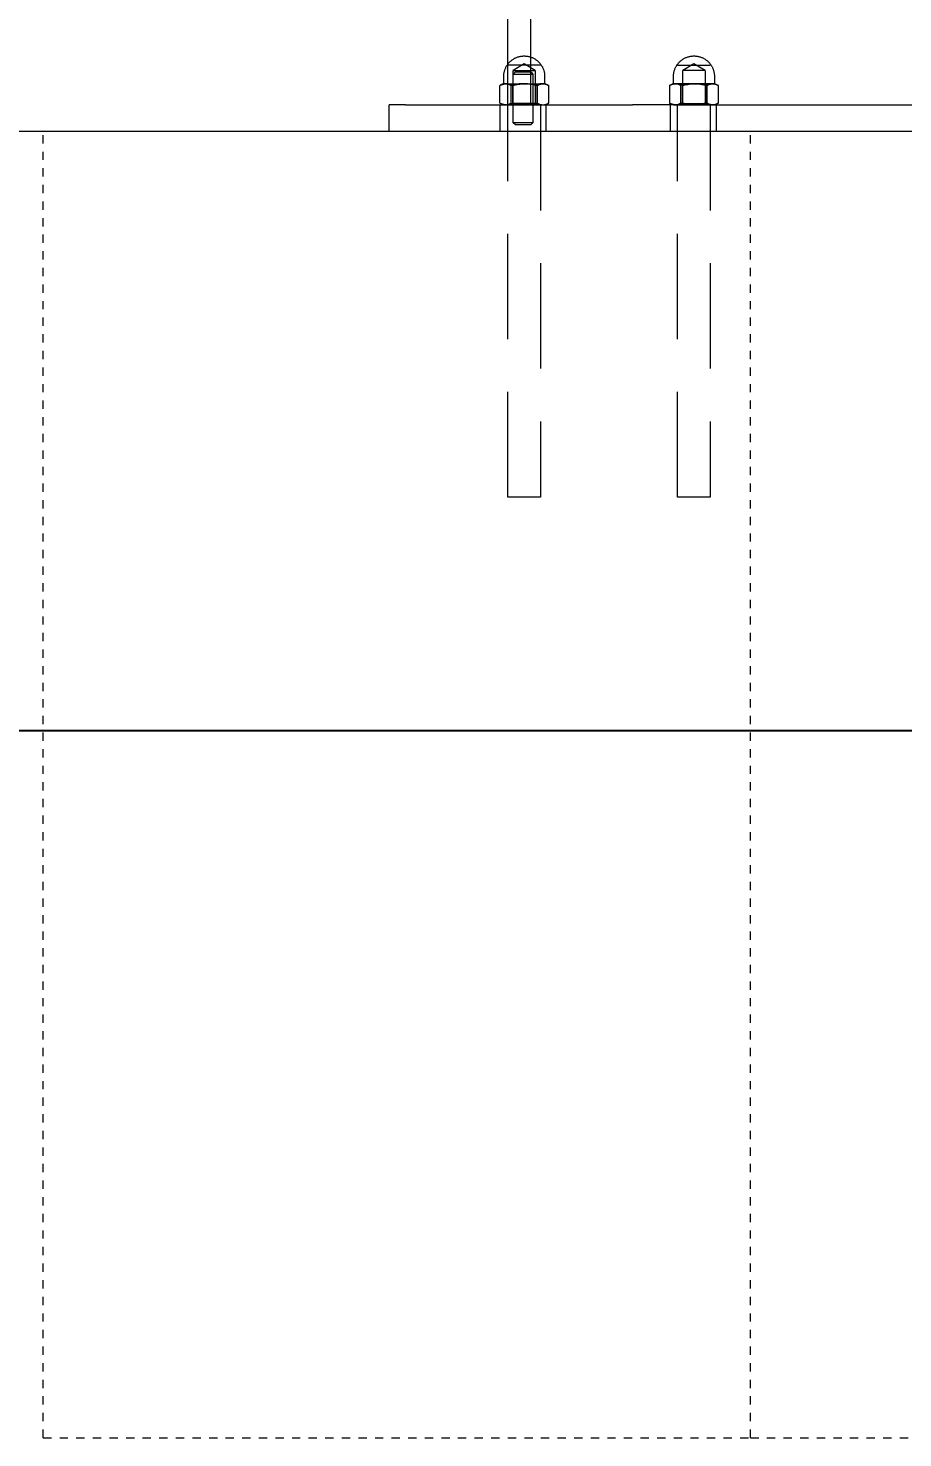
# Model space of a CAD drawing. Header units: inches. Extents: x -6 to 195, y -3 to 126.
# Drawn here: x 66.29 to 76.83, y 92.88 to 109.87 of the extents above; entities that cross this region are included whole.
import ezdxf

# ---------------------------------------------------------------- set-up
doc = ezdxf.new("R2010")
doc.units = ezdxf.units.IN
doc.linetypes.add('HIDDEN', pattern=[1.905, 1.27, -0.635])
for name, color, linetype, lineweight in [('ZANO_R', 7, 'Continuous', 0), ('ZANO_R_przerywana', 250, 'HIDDEN', 0), ('ZANO_W', 1, 'Continuous', 0)]:
    doc.layers.add(name, color=color, linetype=linetype, lineweight=lineweight)
doc.styles.get("Standard").update_dxf_attribs({"font": 'arial.ttf'})
doc.dimstyles.new('amerykanie', dxfattribs={"dimtxt": 50, "dimasz": 50, "dimexe": 0.5, "dimexo": 0.5, "dimgap": 1, "dimtad": 1, "dimdec": 0, "dimzin": 0, "dimlunit": 5, "dimtxsty": 'Standard', "dimcen": 0.09, "dimclrd": 1, "dimclre": 1, "dimclrt": 1, "dimazin": 0, "dimtfac": 1, "dimtdec": 0, "dimtmove": 0, "dimatfit": 3, "dimfxl": 1, "dimtzin": 0, "dimarcsym": 1})

# ---------------------------------------------------------------- blocks, each defined once
blk = doc.blocks.new('*D377')
at = {"layer": 'ZANO_W', "color": 1, "lineweight": -2}
for p, q in [((2.714, 108.132), (2.714, 100.907)), ((82.554, 108.132), (82.554, 100.907)), ((3.714, 101.407), (81.554, 101.407))]:
    blk.add_line(p, q, dxfattribs=at)
at = {"layer": 'ZANO_W', "color": 1}
for points in [[(3.714, 101.574), (3.714, 101.241), (2.714, 101.407)], [(81.554, 101.241), (81.554, 101.574), (82.554, 101.407)]]:
    blk.add_solid(points, dxfattribs=at)
at = {"layer": 'ZANO_W', "color": 1, "insert": (42.634, 102.748), "char_height": 1.625, "attachment_point": 5}
blk.add_mtext('79 13/16', dxfattribs=at)

msp = doc.modelspace()

# ---------------------------------------------------------------- linework, layer by layer
at = {"layer": 'ZANO_R'}
for p, q in [((72.34338, 124.45853), (72.34338, 108.94671)), ((72.06983, 108.94671), (72.06983, 123.27743)), ((72.04833, 109.40212), (72.05216, 109.40939)), ((72.05216, 109.40939), (72.05623, 109.41653)), ((72.05623, 109.41653), (72.06053, 109.42354)), ((72.06053, 109.42354), (72.06507, 109.43039)), ((72.06507, 109.43039), (72.06983, 109.43709)), ((74.0915, 109.39688), (74.09523, 109.40441)), ((74.09523, 109.40441), (74.09923, 109.4118)), ((74.09923, 109.4118), (74.10347, 109.41905)), ((74.10347, 109.41905), (74.10796, 109.42616)), ((74.10796, 109.42616), (74.11268, 109.4331)), ((74.11268, 109.4331), (74.11765, 109.43988)), ((74.11765, 109.43988), (74.12284, 109.44649)), ((74.12284, 109.44649), (74.12825, 109.45292)), ((74.12825, 109.45292), (74.13388, 109.45915)), ((74.13388, 109.45915), (74.13972, 109.46519)), ((74.13972, 109.46519), (74.14576, 109.47103)), ((74.14576, 109.47103), (74.152, 109.47666)), ((74.152, 109.47666), (74.15842, 109.48208)), ((74.15842, 109.48208), (74.16503, 109.48727)), ((74.16503, 109.48727), (74.17181, 109.49223)), ((74.17181, 109.49223), (74.17876, 109.49696)), ((74.17876, 109.49696), (74.18586, 109.50144)), ((74.18586, 109.50144), (74.19311, 109.50569)), ((74.19311, 109.50569), (74.2005, 109.50968)), ((74.2005, 109.50968), (74.20803, 109.51341)), ((74.20803, 109.51341), (74.21568, 109.51689)), ((74.21568, 109.51689), (74.22344, 109.52011)), ((74.22344, 109.52011), (74.23131, 109.52306)), ((74.23131, 109.52306), (74.23927, 109.52574)), ((74.23927, 109.52574), (74.24732, 109.52814)), ((74.24732, 109.52814), (74.25545, 109.53027)), ((74.25545, 109.53027), (74.26365, 109.53212)), ((74.26365, 109.53212), (74.2719, 109.53369)), ((74.2719, 109.53369), (74.2802, 109.53497)), ((74.2802, 109.53497), (74.28855, 109.53597)), ((74.28855, 109.53597), (74.29692, 109.53669)), ((74.29692, 109.53669), (74.30531, 109.53712)), ((74.30531, 109.53712), (74.31371, 109.53726)), ((74.31371, 109.53726), (74.32211, 109.53712)), ((74.32211, 109.53712), (74.3305, 109.53669)), ((74.3305, 109.53669), (74.33887, 109.53597)), ((74.33887, 109.53597), (74.34722, 109.53497)), ((74.34722, 109.53497), (74.35552, 109.53369)), ((74.35552, 109.53369), (74.36377, 109.53212)), ((74.36377, 109.53212), (74.37197, 109.53027)), ((74.37197, 109.53027), (74.3801, 109.52814)), ((74.3801, 109.52814), (74.38815, 109.52574)), ((74.38815, 109.52574), (74.39611, 109.52306)), ((74.39611, 109.52306), (74.40398, 109.52011)), ((74.40398, 109.52011), (74.41174, 109.51689)), ((74.41174, 109.51689), (74.41939, 109.51341)), ((74.41939, 109.51341), (74.42691, 109.50968)), ((74.42691, 109.50968), (74.43431, 109.50569)), ((74.43431, 109.50569), (74.44156, 109.50144)), ((74.44156, 109.50144), (74.44866, 109.49696)), ((74.44866, 109.49696), (74.45561, 109.49223)), ((74.45561, 109.49223), (74.46239, 109.48727)), ((74.46239, 109.48727), (74.469, 109.48208)), ((74.469, 109.48208), (74.47542, 109.47666)), ((74.47542, 109.47666), (74.48166, 109.47103)), ((74.48166, 109.47103), (74.4877, 109.46519)), ((74.4877, 109.46519), (74.49354, 109.45915)), ((74.49354, 109.45915), (74.49917, 109.45292)), ((74.49917, 109.45292), (74.50458, 109.44649)), ((74.50458, 109.44649), (74.50977, 109.43988)), ((74.50977, 109.43988), (74.51474, 109.4331)), ((74.51474, 109.4331), (74.51946, 109.42616)), ((74.51946, 109.42616), (74.52395, 109.41905)), ((74.52395, 109.41905), (74.52819, 109.4118)), ((74.52819, 109.4118), (74.53219, 109.40441)), ((74.53219, 109.40441), (74.53592, 109.39688)), ((72.02192, 109.2912), (72.02205, 109.29942)), ((72.02192, 109.20734), (72.02192, 109.2912)), ((72.02205, 109.29942), (72.02247, 109.30763)), ((72.02247, 109.30763), (72.02315, 109.31582)), ((72.02315, 109.31582), (72.02411, 109.32398)), ((72.02411, 109.32398), (72.02534, 109.33211)), ((72.02534, 109.33211), (72.02684, 109.34019)), ((72.02684, 109.34019), (72.02861, 109.34821)), ((72.02861, 109.34821), (72.03065, 109.35617)), ((72.03065, 109.35617), (72.03295, 109.36406)), ((72.03295, 109.36406), (72.03552, 109.37187)), ((72.03552, 109.37187), (72.03834, 109.37959)), ((72.03834, 109.37959), (72.04142, 109.38721)), ((72.04142, 109.38721), (72.04475, 109.39472)), ((72.04475, 109.39472), (72.04833, 109.40212)), ((74.06765, 109.2912), (74.06779, 109.2996)), ((74.06765, 109.20734), (74.06765, 109.2912)), ((74.06779, 109.2996), (74.06822, 109.30799)), ((74.06822, 109.30799), (74.06894, 109.31637)), ((74.06894, 109.31637), (74.06994, 109.32471)), ((74.06994, 109.32471), (74.07122, 109.33301)), ((74.07122, 109.33301), (74.07279, 109.34126)), ((74.07279, 109.34126), (74.07464, 109.34946)), ((74.07464, 109.34946), (74.07677, 109.35759)), ((74.07677, 109.35759), (74.07918, 109.36564)), ((74.07918, 109.36564), (74.08185, 109.3736)), ((74.08185, 109.3736), (74.0848, 109.38147)), ((74.0848, 109.38147), (74.08802, 109.38923)), ((74.08802, 109.38923), (74.0915, 109.39688)), ((74.53592, 109.39688), (74.5394, 109.38923)), ((74.5394, 109.38923), (74.54262, 109.38147)), ((74.54262, 109.38147), (74.54557, 109.3736)), ((74.54557, 109.3736), (74.54824, 109.36564)), ((74.54824, 109.36564), (74.55065, 109.35759)), ((74.55065, 109.35759), (74.55278, 109.34946)), ((74.55278, 109.34946), (74.55463, 109.34126)), ((74.55463, 109.34126), (74.55619, 109.33301)), ((74.55619, 109.33301), (74.55748, 109.32471)), ((74.55748, 109.32471), (74.55848, 109.31637)), ((74.55848, 109.31637), (74.5592, 109.30799)), ((74.5592, 109.30799), (74.55963, 109.2996)), ((74.55963, 109.2996), (74.55977, 109.2912)), ((74.55977, 109.2912), (74.55977, 109.20734)), ((71.97632, 109.18215), (71.97272, 109.17976)), ((71.97272, 108.96957), (71.97272, 109.17976)), ((71.97999, 109.18441), (71.97632, 109.18215)), ((71.98374, 109.18656), (71.97999, 109.18441)), ((71.98114, 109.18476), (72.01207, 109.20262)), ((71.98755, 109.18858), (71.98374, 109.18656)), ((71.99143, 109.19047), (71.98755, 109.18858)), ((71.99537, 109.19223), (71.99143, 109.19047)), ((71.99937, 109.19386), (71.99537, 109.19223)), ((72.00341, 109.19535), (71.99937, 109.19386)), ((72.00751, 109.19672), (72.00341, 109.19535)), ((72.01165, 109.19794), (72.00751, 109.19672)), ((72.01582, 109.19903), (72.01165, 109.19794)), ((72.01208, 109.20262), (72.01207, 109.20262)), ((72.01207, 109.20262), (72.01207, 109.20262)), ((72.01207, 109.20262), (72.01208, 109.20262)), ((72.01208, 109.20262), (72.01208, 109.20262)), ((72.01208, 109.20262), (72.01214, 109.20262)), ((72.01214, 109.20262), (72.01242, 109.20262)), ((72.01242, 109.20262), (72.01361, 109.20262)), ((72.01361, 109.20262), (72.01852, 109.20262)), ((72.02003, 109.19998), (72.01582, 109.19903)), ((72.01759, 109.20268), (72.01775, 109.20269)), ((72.01775, 109.20269), (72.0179, 109.20271)), ((72.0179, 109.20271), (72.01806, 109.20274)), ((72.01806, 109.20274), (72.01822, 109.20277)), ((72.01822, 109.20277), (72.01837, 109.2028)), ((72.01837, 109.2028), (72.01853, 109.20284)), ((72.01852, 109.20262), (72.0375, 109.20262)), ((72.01853, 109.20284), (72.01868, 109.20289)), ((72.01868, 109.20289), (72.01883, 109.20294)), ((72.01883, 109.20294), (72.01898, 109.203)), ((72.01898, 109.203), (72.01913, 109.20306)), ((72.01913, 109.20306), (72.01927, 109.20312)), ((72.01927, 109.20312), (72.01941, 109.20319)), ((72.01941, 109.20319), (72.01955, 109.20327)), ((72.01955, 109.20327), (72.01969, 109.20335)), ((72.01969, 109.20335), (72.01983, 109.20344)), ((72.01983, 109.20344), (72.01996, 109.20353)), ((72.01996, 109.20353), (72.02009, 109.20362)), ((72.02427, 109.20079), (72.02003, 109.19998)), ((72.02009, 109.20362), (72.02021, 109.20372)), ((72.02021, 109.20372), (72.02033, 109.20382)), ((72.02033, 109.20382), (72.02045, 109.20393)), ((72.02045, 109.20393), (72.02056, 109.20404)), ((72.02056, 109.20404), (72.02067, 109.20415)), ((72.02067, 109.20415), (72.02078, 109.20427)), ((72.02078, 109.20427), (72.02088, 109.2044)), ((72.02088, 109.2044), (72.02098, 109.20452)), ((72.02098, 109.20452), (72.02108, 109.20465)), ((72.02108, 109.20465), (72.02116, 109.20478)), ((72.02116, 109.20478), (72.02125, 109.20492)), ((72.02125, 109.20492), (72.02133, 109.20505)), ((72.02133, 109.20505), (72.0214, 109.20519)), ((72.0214, 109.20519), (72.02147, 109.20534)), ((72.02147, 109.20534), (72.02154, 109.20548)), ((72.02154, 109.20548), (72.0216, 109.20563)), ((72.0216, 109.20563), (72.02166, 109.20578)), ((72.02166, 109.20578), (72.02171, 109.20593)), ((72.02171, 109.20593), (72.02175, 109.20608)), ((72.02175, 109.20608), (72.02179, 109.20624)), ((72.02179, 109.20624), (72.02182, 109.20639)), ((72.02182, 109.20639), (72.02185, 109.20655)), ((72.02185, 109.20655), (72.02188, 109.20671)), ((72.02188, 109.20671), (72.02189, 109.20687)), ((72.02189, 109.20687), (72.02191, 109.20702)), ((72.02191, 109.20718), (72.02192, 109.20734)), ((72.02191, 109.20702), (72.02191, 109.20718)), ((72.02854, 109.20146), (72.02427, 109.20079)), ((72.03282, 109.20199), (72.02854, 109.20146)), ((72.03712, 109.20238), (72.03282, 109.20199)), ((72.04143, 109.20262), (72.03712, 109.20238)), ((72.04503, 109.20254), (72.04143, 109.20262)), ((72.04342, 109.20262), (72.06983, 109.20262)), ((72.04862, 109.20233), (72.04503, 109.20254)), ((72.0522, 109.20199), (72.04862, 109.20233)), ((72.05577, 109.20153), (72.0522, 109.20199)), ((72.05932, 109.20095), (72.05577, 109.20153)), ((72.06285, 109.20024), (72.05932, 109.20095)), ((72.06636, 109.19941), (72.06285, 109.20024)), ((72.06983, 109.19846), (72.06636, 109.19941)), ((74.02465, 109.18348), (74.01845, 109.17976)), ((74.01845, 109.17976), (74.02327, 109.18249)), ((74.01845, 109.17976), (74.01845, 108.96957)), ((74.02327, 109.18249), (74.02817, 109.18506)), ((74.02465, 109.18348), (74.0578, 109.20262)), ((74.02817, 109.18506), (74.03315, 109.18747)), ((74.03315, 109.18747), (74.03822, 109.1897)), ((74.03822, 109.1897), (74.04335, 109.19177)), ((74.04335, 109.19177), (74.04856, 109.19366)), ((74.04856, 109.19366), (74.05382, 109.19538)), ((74.05382, 109.19538), (74.05914, 109.19692)), ((74.0951, 109.20262), (74.05781, 109.20262)), ((74.05914, 109.19692), (74.0645, 109.19828)), ((74.06326, 109.20268), (74.06765, 109.20734)), ((74.0645, 109.19828), (74.06991, 109.19946)), ((74.06991, 109.19946), (74.07535, 109.20046)), ((74.07535, 109.20046), (74.08083, 109.20127)), ((74.08083, 109.20127), (74.08633, 109.20191)), ((74.08633, 109.20191), (74.09184, 109.20235)), ((74.09184, 109.20235), (74.09737, 109.20262)), ((74.09737, 109.20262), (74.1029, 109.20235)), ((74.31961, 109.20262), (74.10177, 109.20262)), ((74.1029, 109.20235), (74.10842, 109.20191)), ((74.10842, 109.20191), (74.11392, 109.20127)), ((74.11392, 109.20127), (74.11939, 109.20046)), ((74.11939, 109.20046), (74.12484, 109.19946)), ((74.12484, 109.19946), (74.13025, 109.19828)), ((74.13025, 109.19828), (74.13561, 109.19691)), ((74.13561, 109.19691), (74.14093, 109.19537)), ((74.14093, 109.19537), (74.14619, 109.19366)), ((74.14619, 109.19366), (74.15139, 109.19177)), ((74.15139, 109.19177), (74.15653, 109.1897)), ((74.15653, 109.1897), (74.16159, 109.18747)), ((74.16159, 109.18747), (74.16658, 109.18506)), ((74.16658, 109.18506), (74.17148, 109.18249)), ((74.17148, 109.18249), (74.1763, 109.17976)), ((74.1763, 109.17976), (74.1923, 109.18437)), ((74.1763, 108.96957), (74.1763, 109.17976)), ((74.1923, 109.18437), (74.20844, 109.18846)), ((74.20844, 109.18846), (74.22471, 109.19205)), ((74.22471, 109.19205), (74.24108, 109.19511)), ((74.24108, 109.19511), (74.25754, 109.19766)), ((74.25754, 109.19766), (74.27407, 109.19969)), ((74.27407, 109.19969), (74.29065, 109.20119)), ((74.29065, 109.20119), (74.30728, 109.20217)), ((74.30728, 109.20217), (74.32393, 109.20262)), ((74.32393, 109.20262), (74.34057, 109.20217)), ((74.53767, 109.20262), (74.332, 109.20262)), ((74.34057, 109.20217), (74.3572, 109.20119)), ((74.3572, 109.20119), (74.37379, 109.19969)), ((74.37379, 109.19969), (74.39032, 109.19767)), ((74.39032, 109.19767), (74.40678, 109.19512)), ((74.40678, 109.19512), (74.42314, 109.19205)), ((74.42314, 109.19205), (74.43941, 109.18847)), ((74.43941, 109.18847), (74.45555, 109.18437)), ((74.45555, 109.18437), (74.47156, 109.17976)), ((74.47156, 109.17976), (74.47515, 109.18215)), ((74.47156, 108.96957), (74.47156, 109.17976)), ((74.47515, 109.18215), (74.47883, 109.18441)), ((74.47883, 109.18441), (74.48257, 109.18656)), ((74.48257, 109.18656), (74.48639, 109.18857)), ((74.48639, 109.18857), (74.49027, 109.19046)), ((74.49027, 109.19046), (74.49421, 109.19223)), ((74.49421, 109.19223), (74.4982, 109.19386)), ((74.4982, 109.19386), (74.50225, 109.19535)), ((74.50225, 109.19535), (74.50635, 109.19671)), ((74.50635, 109.19671), (74.51048, 109.19794)), ((74.51048, 109.19794), (74.51466, 109.19903)), ((74.51466, 109.19903), (74.51887, 109.19998)), ((74.51887, 109.19998), (74.52311, 109.20079)), ((74.52311, 109.20079), (74.52737, 109.20146)), ((74.52737, 109.20146), (74.53165, 109.20199)), ((74.53165, 109.20199), (74.53595, 109.20237)), ((74.53595, 109.20237), (74.54026, 109.20262)), ((74.54026, 109.20262), (74.54457, 109.20237)), ((74.56308, 109.20262), (74.54388, 109.20262)), ((74.54457, 109.20237), (74.54887, 109.20199)), ((74.54887, 109.20199), (74.55315, 109.20146)), ((74.55315, 109.20146), (74.55742, 109.20079)), ((74.55742, 109.20079), (74.56165, 109.19998)), ((74.55977, 109.20734), (74.56419, 109.20268)), ((74.56165, 109.19998), (74.56586, 109.19903)), ((74.56805, 109.20262), (74.56308, 109.20262)), ((74.56586, 109.19903), (74.57004, 109.19794)), ((74.56927, 109.20262), (74.56805, 109.20262)), ((74.56955, 109.20262), (74.56927, 109.20262)), ((74.56961, 109.20262), (74.56955, 109.20262)), ((74.56961, 109.20262), (74.56961, 109.20262)), ((74.56961, 109.20262), (74.56961, 109.20262)), ((74.56961, 109.20262), (74.56961, 109.20262)), ((74.56961, 109.20262), (74.56961, 109.20262)), ((74.56961, 109.20262), (74.60055, 109.18476)), ((74.57004, 109.19794), (74.57418, 109.19671)), ((74.57418, 109.19671), (74.57827, 109.19535)), ((74.57827, 109.19535), (74.58232, 109.19385)), ((74.58232, 109.19385), (74.58632, 109.19222)), ((74.58632, 109.19222), (74.59026, 109.19046)), ((74.59026, 109.19046), (74.59414, 109.18857)), ((74.59414, 109.18857), (74.59795, 109.18656)), ((74.59795, 109.18656), (74.6017, 109.18441)), ((74.6017, 109.18441), (74.60537, 109.18215)), ((74.60537, 109.18215), (74.60897, 109.17976)), ((74.60897, 108.96957), (74.60897, 109.17976)), ((70.64028, 108.63175), (70.64028, 108.94671)), ((70.83885, 108.94671), (70.6403, 108.94671)), ((70.83885, 108.94671), (72.06983, 108.94671)), ((71.97272, 108.96957), (71.97646, 108.96711)), ((71.97646, 108.96711), (71.98027, 108.96477)), ((71.98027, 108.96477), (71.98417, 108.96256)), ((72.01207, 108.94671), (71.98114, 108.96457)), ((71.98417, 108.96256), (71.98814, 108.96049)), ((71.98814, 108.96049), (71.99217, 108.95855)), ((71.99217, 108.95855), (71.99627, 108.95676)), ((71.99627, 108.95676), (72.00042, 108.9551)), ((72.00042, 108.9551), (72.00464, 108.95358)), ((72.00464, 108.95358), (72.0089, 108.95221)), ((72.0089, 108.95221), (72.0132, 108.95098)), ((72.0132, 108.95098), (72.01754, 108.9499)), ((72.01754, 108.9499), (72.02192, 108.94896)), ((72.02192, 108.94896), (72.02633, 108.94818)), ((72.02633, 108.94818), (72.03076, 108.94755)), ((72.03076, 108.94755), (72.0352, 108.94706)), ((72.0352, 108.94706), (72.03967, 108.94673)), ((72.04347, 108.94674), (72.04681, 108.94688)), ((72.04681, 108.94688), (72.05014, 108.94713)), ((72.05014, 108.94713), (72.05347, 108.94749)), ((72.05347, 108.94749), (72.05678, 108.94795)), ((72.05678, 108.94795), (72.06008, 108.94852)), ((72.06008, 108.94852), (72.06335, 108.9492)), ((72.06335, 108.9492), (72.0666, 108.94998)), ((72.0666, 108.94998), (72.06983, 108.95087)), ((72.34338, 108.94671), (72.06983, 108.94671)), ((72.34338, 108.94671), (73.57436, 108.94671)), ((74.11143, 108.94671), (73.57436, 108.94671)), ((74.01845, 108.96957), (74.02465, 108.96586)), ((74.02347, 108.96674), (74.01845, 108.96957)), ((74.02859, 108.96408), (74.02347, 108.96674)), ((74.05771, 108.94677), (74.02465, 108.96586)), ((74.0338, 108.9616), (74.02859, 108.96408)), ((74.03909, 108.95929), (74.0338, 108.9616)), ((74.04446, 108.95718), (74.03909, 108.95929)), ((74.04989, 108.95525), (74.04446, 108.95718)), ((74.05539, 108.95351), (74.04989, 108.95525)), ((74.06095, 108.95195), (74.05539, 108.95351)), ((74.06655, 108.9506), (74.06095, 108.95195)), ((74.0722, 108.94943), (74.06655, 108.9506)), ((74.07789, 108.94846), (74.0722, 108.94943)), ((74.0836, 108.94769), (74.07789, 108.94846)), ((74.08934, 108.94711), (74.0836, 108.94769)), ((74.0951, 108.94673), (74.08934, 108.94711)), ((74.10737, 108.94724), (74.10177, 108.94679)), ((74.11295, 108.94788), (74.10737, 108.94724)), ((74.11143, 108.94671), (82.50229, 108.94671)), ((74.1185, 108.94871), (74.11295, 108.94788)), ((74.12403, 108.94971), (74.1185, 108.94871)), ((74.12952, 108.9509), (74.12403, 108.94971)), ((74.13496, 108.95228), (74.12952, 108.9509)), ((74.14036, 108.95383), (74.13496, 108.95228)), ((74.14571, 108.95556), (74.14036, 108.95383)), ((74.15099, 108.95747), (74.14571, 108.95556)), ((74.15621, 108.95955), (74.15099, 108.95747)), ((74.16135, 108.9618), (74.15621, 108.95955)), ((74.16642, 108.96423), (74.16135, 108.9618)), ((74.1714, 108.96682), (74.16642, 108.96423)), ((74.1763, 108.96957), (74.1714, 108.96682)), ((74.19384, 108.96456), (74.1763, 108.96957)), ((74.21155, 108.96016), (74.19384, 108.96456)), ((74.22939, 108.95637), (74.21155, 108.96016)), ((74.24736, 108.9532), (74.22939, 108.95637)), ((74.26542, 108.95064), (74.24736, 108.9532)), ((74.28357, 108.94871), (74.26542, 108.95064)), ((74.30177, 108.94741), (74.28357, 108.94871)), ((74.32, 108.94673), (74.30177, 108.94741)), ((74.34694, 108.94745), (74.32883, 108.94674)), ((74.36502, 108.94877), (74.34694, 108.94745)), ((74.38303, 108.95072), (74.36502, 108.94877)), ((74.40097, 108.95327), (74.38303, 108.95072)), ((74.41882, 108.95644), (74.40097, 108.95327)), ((74.43654, 108.96022), (74.41882, 108.95644)), ((74.45413, 108.96459), (74.43654, 108.96022)), ((74.47156, 108.96957), (74.45413, 108.96459)), ((74.47515, 108.96718), (74.47156, 108.96957)), ((74.47883, 108.96492), (74.47515, 108.96718)), ((74.48257, 108.96278), (74.47883, 108.96492)), ((74.48639, 108.96076), (74.48257, 108.96278)), ((74.49027, 108.95887), (74.48639, 108.96076)), ((74.49421, 108.95711), (74.49027, 108.95887)), ((74.4982, 108.95548), (74.49421, 108.95711)), ((74.50225, 108.95398), (74.4982, 108.95548)), ((74.50635, 108.95262), (74.50225, 108.95398)), ((74.51048, 108.95139), (74.50635, 108.95262)), ((74.51466, 108.9503), (74.51048, 108.95139)), ((74.51887, 108.94935), (74.51466, 108.9503)), ((74.52311, 108.94854), (74.51887, 108.94935)), ((74.52737, 108.94787), (74.52311, 108.94854)), ((74.53165, 108.94734), (74.52737, 108.94787)), ((74.53595, 108.94696), (74.53165, 108.94734)), ((74.54026, 108.94671), (74.53595, 108.94696)), ((74.54648, 108.94706), (74.54202, 108.94673)), ((74.55093, 108.94755), (74.54648, 108.94706)), ((74.55536, 108.94818), (74.55093, 108.94755)), ((74.55977, 108.94897), (74.55536, 108.94818)), ((74.56415, 108.9499), (74.55977, 108.94897)), ((74.56849, 108.95098), (74.56415, 108.9499)), ((74.57279, 108.95221), (74.56849, 108.95098)), ((74.60053, 108.96456), (74.56961, 108.94671)), ((74.57705, 108.95358), (74.57279, 108.95221)), ((74.58126, 108.9551), (74.57705, 108.95358)), ((74.58542, 108.95676), (74.58126, 108.9551)), ((74.58952, 108.95856), (74.58542, 108.95676)), ((74.59355, 108.96049), (74.58952, 108.95856)), ((74.59752, 108.96256), (74.59355, 108.96049)), ((74.60141, 108.96477), (74.59752, 108.96256)), ((74.60523, 108.96711), (74.60141, 108.96477)), ((74.60897, 108.96957), (74.60523, 108.96711)), ((66.46985, 108.63175), (74.99373, 108.63175)), ((74.99373, 108.63175), (86.80475, 108.63175))]:
    msp.add_line(p, q, dxfattribs=at)
msp.add_lwpolyline([(-5.57761, 108.63175), (188.97026, 108.63175)], dxfattribs=at)
at = {"layer": 'ZANO_R_przerywana'}
for p, q in [((72.06983, 109.43709), (72.075, 109.44387)), ((72.13738, 109.42593), (72.07114, 109.42593)), ((72.075, 109.44387), (72.08041, 109.45047)), ((72.08041, 109.45047), (72.08605, 109.45687)), ((72.08605, 109.45687), (72.0919, 109.46308)), ((72.0919, 109.46308), (72.09796, 109.46908)), ((72.09796, 109.46908), (72.10423, 109.47487)), ((72.10423, 109.47487), (72.1107, 109.48043)), ((72.1107, 109.48043), (72.11735, 109.48577)), ((72.11735, 109.48577), (72.12419, 109.49088)), ((72.12419, 109.49088), (72.1312, 109.49574)), ((72.1312, 109.49574), (72.13837, 109.50036)), ((72.13422, 109.36409), (72.26798, 109.44447)), ((72.46482, 109.42593), (72.13738, 109.42593)), ((72.13837, 109.50036), (72.1457, 109.50473)), ((72.1457, 109.50473), (72.15317, 109.50884)), ((72.15317, 109.50884), (72.16079, 109.51269)), ((72.16079, 109.51269), (72.16853, 109.51627)), ((72.16853, 109.51627), (72.17639, 109.51958)), ((72.17639, 109.51958), (72.18436, 109.52262)), ((72.18436, 109.52262), (72.19243, 109.52538)), ((72.19243, 109.52538), (72.2006, 109.52786)), ((72.2006, 109.52786), (72.20884, 109.53005)), ((72.20884, 109.53005), (72.21716, 109.53196)), ((72.21716, 109.53196), (72.22553, 109.53358)), ((72.22553, 109.53358), (72.23396, 109.5349)), ((72.23396, 109.5349), (72.24243, 109.53593)), ((72.24243, 109.53593), (72.25093, 109.53667)), ((72.25093, 109.53667), (72.25945, 109.53712)), ((72.25945, 109.53712), (72.26798, 109.53726)), ((72.26798, 109.53726), (72.27638, 109.53712)), ((72.26798, 109.44447), (72.40174, 109.36409)), ((72.27638, 109.53712), (72.28477, 109.53669)), ((72.28477, 109.53669), (72.29314, 109.53597)), ((72.29314, 109.53597), (72.30149, 109.53497)), ((72.30149, 109.53497), (72.30979, 109.53369)), ((72.30979, 109.53369), (72.31804, 109.53212)), ((72.31804, 109.53212), (72.32624, 109.53027)), ((72.32624, 109.53027), (72.33437, 109.52814)), ((72.33437, 109.52814), (72.34242, 109.52574)), ((72.34242, 109.52574), (72.35038, 109.52306)), ((72.35038, 109.52306), (72.35825, 109.52011)), ((72.35825, 109.52011), (72.36601, 109.51689)), ((72.36601, 109.51689), (72.37366, 109.51341)), ((72.37366, 109.51341), (72.38118, 109.50968)), ((72.38118, 109.50968), (72.38858, 109.50569)), ((72.38858, 109.50569), (72.39583, 109.50144)), ((72.39583, 109.50144), (72.40293, 109.49696)), ((72.40293, 109.49696), (72.40988, 109.49223)), ((72.40988, 109.49223), (72.41666, 109.48727)), ((72.41666, 109.48727), (72.42327, 109.48208)), ((72.42327, 109.48208), (72.42969, 109.47666)), ((72.42969, 109.47666), (72.43593, 109.47103)), ((72.43593, 109.47103), (72.44197, 109.46519)), ((72.44197, 109.46519), (72.44781, 109.45915)), ((72.44781, 109.45915), (72.45344, 109.45292)), ((72.45344, 109.45292), (72.45885, 109.44649)), ((72.45885, 109.44649), (72.46404, 109.43988)), ((72.46404, 109.43988), (72.46901, 109.4331)), ((72.46901, 109.4331), (72.47373, 109.42616)), ((72.47373, 109.42616), (72.47822, 109.41905)), ((72.47822, 109.41905), (72.48246, 109.4118)), ((72.48246, 109.4118), (72.48646, 109.40441)), ((72.48646, 109.40441), (72.49019, 109.39688)), ((74.11687, 109.42593), (74.11686, 109.42593)), ((74.11686, 109.42593), (74.11686, 109.42593)), ((74.11686, 109.42593), (74.1169, 109.42593)), ((74.11689, 109.42593), (74.11687, 109.42593)), ((74.1169, 109.42593), (74.11721, 109.42593)), ((74.11721, 109.42593), (74.11877, 109.42593)), ((74.11877, 109.42593), (74.12578, 109.42593)), ((74.12578, 109.42593), (74.15482, 109.42593)), ((74.15482, 109.42593), (74.25145, 109.42593)), ((74.17993, 109.36408), (74.31371, 109.44447)), ((74.25145, 109.42593), (74.51053, 109.42593)), ((74.31371, 109.44447), (74.44749, 109.36408)), ((72.13412, 109.36404), (72.14948, 109.36404)), ((72.13412, 108.96425), (72.13412, 109.36404)), ((72.13593, 109.31858), (72.15776, 109.34041)), ((72.13593, 109.31858), (72.31309, 109.31858)), ((72.13593, 108.73232), (72.13593, 109.31858)), ((72.14948, 109.36404), (72.40184, 109.36404)), ((72.30218, 109.34041), (72.15776, 109.34041)), ((72.35031, 109.34041), (72.30218, 109.34041)), ((72.31309, 109.31858), (72.37215, 109.31858)), ((72.35032, 109.34041), (72.37215, 109.31858)), ((72.37215, 109.31858), (72.37215, 108.73232)), ((72.40183, 109.36404), (72.40184, 109.36404)), ((72.40184, 109.36404), (72.40184, 108.96425)), ((72.49019, 109.39688), (72.49367, 109.38923)), ((72.49367, 109.38923), (72.49689, 109.38147)), ((72.49689, 109.38147), (72.49984, 109.3736)), ((72.49984, 109.3736), (72.50251, 109.36564)), ((72.50251, 109.36564), (72.50492, 109.35759)), ((72.50492, 109.35759), (72.50705, 109.34946)), ((72.50705, 109.34946), (72.5089, 109.34126)), ((72.5089, 109.34126), (72.51046, 109.33301)), ((72.51046, 109.33301), (72.51175, 109.32471)), ((72.51175, 109.32471), (72.51275, 109.31637)), ((72.51275, 109.31637), (72.51347, 109.30799)), ((72.51347, 109.30799), (72.5139, 109.2996)), ((72.5139, 109.2996), (72.51404, 109.2912)), ((72.51404, 109.2912), (72.51404, 109.20734)), ((74.31905, 109.36404), (74.17985, 109.36404)), ((74.17985, 109.36404), (74.17986, 109.36404)), ((74.17985, 108.96425), (74.17985, 109.36404)), ((74.44757, 109.36404), (74.31905, 109.36404)), ((74.44757, 109.36404), (74.44757, 108.96425)), ((71.97272, 109.17976), (71.9779, 109.18266)), ((71.9779, 109.18266), (71.98318, 109.18538)), ((71.98318, 109.18538), (71.98855, 109.18791)), ((71.98855, 109.18791), (71.994, 109.19026)), ((71.994, 109.19026), (71.99953, 109.19241)), ((71.99953, 109.19241), (72.00514, 109.19437)), ((72.00514, 109.19437), (72.01081, 109.19613)), ((72.01081, 109.19613), (72.01653, 109.1977)), ((72.01653, 109.1977), (72.02231, 109.19906)), ((72.02231, 109.19906), (72.02813, 109.20022)), ((72.02813, 109.20022), (72.03399, 109.20118)), ((72.03399, 109.20118), (72.03988, 109.20193)), ((72.03988, 109.20193), (72.04579, 109.20248)), ((72.04661, 109.20252), (72.04746, 109.20255)), ((72.05604, 109.20254), (72.06164, 109.20209)), ((72.06164, 109.20209), (72.06722, 109.20145)), ((72.06722, 109.20145), (72.07277, 109.20063)), ((72.06983, 109.20262), (72.24975, 109.20262)), ((72.07513, 109.19674), (72.06983, 109.19846)), ((72.07277, 109.20063), (72.0783, 109.19962)), ((72.08036, 109.19484), (72.07513, 109.19674)), ((72.0783, 109.19962), (72.08379, 109.19843)), ((72.08553, 109.19276), (72.08036, 109.19484)), ((72.08379, 109.19843), (72.08923, 109.19706)), ((72.09062, 109.1905), (72.08553, 109.19276)), ((72.08923, 109.19706), (72.09463, 109.1955)), ((72.09564, 109.18807), (72.09062, 109.1905)), ((72.09463, 109.1955), (72.09998, 109.19377)), ((72.10056, 109.18546), (72.09564, 109.18807)), ((72.09998, 109.19377), (72.10526, 109.19186)), ((72.1054, 109.1827), (72.10056, 109.18546)), ((72.10526, 109.19186), (72.11048, 109.18978)), ((72.11013, 109.17976), (72.1054, 109.1827)), ((72.12614, 109.18437), (72.11013, 109.17976)), ((72.11013, 108.96957), (72.11013, 109.17976)), ((72.11048, 109.18978), (72.11562, 109.18753)), ((72.11562, 109.18753), (72.12069, 109.18511)), ((72.12069, 109.18511), (72.12567, 109.18252)), ((72.12567, 109.18252), (72.13057, 109.17976)), ((72.14228, 109.18846), (72.12614, 109.18437)), ((72.13057, 109.17976), (72.14726, 109.18453)), ((72.13057, 108.96957), (72.13057, 109.17976)), ((72.15854, 109.19205), (72.14228, 109.18846)), ((72.14726, 109.18453), (72.1641, 109.18875)), ((72.17491, 109.19512), (72.15854, 109.19205)), ((72.1641, 109.18875), (72.18106, 109.19242)), ((72.19137, 109.19766), (72.17491, 109.19512)), ((72.18106, 109.19242), (72.19814, 109.19555)), ((72.2079, 109.19969), (72.19137, 109.19766)), ((72.19814, 109.19555), (72.21531, 109.19812)), ((72.22449, 109.20119), (72.2079, 109.19969)), ((72.21531, 109.19812), (72.23255, 109.20013)), ((72.24111, 109.20217), (72.22449, 109.20119)), ((72.23255, 109.20013), (72.24985, 109.20159)), ((72.25776, 109.20262), (72.24111, 109.20217)), ((72.24985, 109.20159), (72.26718, 109.20248)), ((72.27441, 109.20217), (72.25776, 109.20262)), ((72.26208, 109.20262), (72.47992, 109.20262)), ((72.26878, 109.20252), (72.27017, 109.20255)), ((72.29104, 109.20119), (72.27441, 109.20217)), ((72.28621, 109.20255), (72.30393, 109.20174)), ((72.30762, 109.19969), (72.29104, 109.20119)), ((72.30393, 109.20174), (72.32161, 109.20035)), ((72.32415, 109.19766), (72.30762, 109.19969)), ((72.32161, 109.20035), (72.33923, 109.19836)), ((72.34061, 109.19512), (72.32415, 109.19766)), ((72.33923, 109.19836), (72.35678, 109.1958)), ((72.35698, 109.19205), (72.34061, 109.19512)), ((72.35678, 109.1958), (72.37423, 109.19265)), ((72.37324, 109.18846), (72.35698, 109.19205)), ((72.38939, 109.18437), (72.37324, 109.18846)), ((72.37423, 109.19265), (72.39157, 109.18893)), ((72.40539, 109.17976), (72.38939, 109.18437)), ((72.39157, 109.18893), (72.40877, 109.18463)), ((72.41021, 109.18249), (72.40539, 109.17976)), ((72.40539, 109.17976), (72.40539, 108.96957)), ((72.40877, 109.18463), (72.42583, 109.17976)), ((72.41511, 109.18506), (72.41021, 109.18249)), ((72.4201, 109.18747), (72.41511, 109.18506)), ((72.42516, 109.1897), (72.4201, 109.18747)), ((72.4303, 109.19177), (72.42516, 109.1897)), ((72.42583, 109.17976), (72.42963, 109.18225)), ((72.42583, 109.17976), (72.42583, 108.96957)), ((72.42963, 109.18225), (72.43352, 109.18461)), ((72.4355, 109.19366), (72.4303, 109.19177)), ((72.43352, 109.18461), (72.43748, 109.18683)), ((72.44076, 109.19537), (72.4355, 109.19366)), ((72.43748, 109.18683), (72.44152, 109.18893)), ((72.44608, 109.19691), (72.44076, 109.19537)), ((72.44152, 109.18893), (72.44562, 109.19088)), ((72.44562, 109.19088), (72.44979, 109.19269)), ((72.45144, 109.19828), (72.44608, 109.19691)), ((72.44979, 109.19269), (72.45401, 109.19437)), ((72.45685, 109.19946), (72.45144, 109.19828)), ((72.45401, 109.19437), (72.45829, 109.1959)), ((72.4623, 109.20046), (72.45685, 109.19946)), ((72.45829, 109.1959), (72.46262, 109.19728)), ((72.46777, 109.20127), (72.4623, 109.20046)), ((72.46262, 109.19728), (72.467, 109.19852)), ((72.467, 109.19852), (72.47141, 109.19961)), ((72.47327, 109.20191), (72.46777, 109.20127)), ((72.47141, 109.19961), (72.47586, 109.20056)), ((72.47879, 109.20235), (72.47327, 109.20191)), ((72.47586, 109.20056), (72.48033, 109.20135)), ((72.48432, 109.20262), (72.47879, 109.20235)), ((72.48033, 109.20135), (72.48483, 109.20199)), ((72.48984, 109.20235), (72.48432, 109.20262)), ((72.48483, 109.20199), (72.48935, 109.20248)), ((72.4885, 109.20262), (72.52388, 109.20262)), ((72.49536, 109.20191), (72.48984, 109.20235)), ((72.49018, 109.20252), (72.49249, 109.2026)), ((72.50086, 109.20127), (72.49536, 109.20191)), ((72.49815, 109.20255), (72.50242, 109.20219)), ((72.50634, 109.20046), (72.50086, 109.20127)), ((72.50242, 109.20219), (72.50668, 109.20169)), ((72.51178, 109.19946), (72.50634, 109.20046)), ((72.50668, 109.20169), (72.51092, 109.20105)), ((72.51092, 109.20105), (72.51514, 109.20026)), ((72.51719, 109.19828), (72.51178, 109.19946)), ((72.51404, 109.20734), (72.51404, 109.20718)), ((72.51404, 109.20718), (72.51405, 109.20702)), ((72.51405, 109.20702), (72.51406, 109.20686)), ((72.51406, 109.20686), (72.51408, 109.2067)), ((72.51408, 109.2067), (72.51411, 109.20654)), ((72.51411, 109.20654), (72.51414, 109.20639)), ((72.51414, 109.20639), (72.51417, 109.20623)), ((72.51417, 109.20623), (72.51421, 109.20607)), ((72.51421, 109.20607), (72.51426, 109.20592)), ((72.51426, 109.20592), (72.51431, 109.20577)), ((72.51431, 109.20577), (72.51436, 109.20562)), ((72.51436, 109.20562), (72.51442, 109.20547)), ((72.51442, 109.20547), (72.51449, 109.20532)), ((72.51449, 109.20532), (72.51456, 109.20518)), ((72.51456, 109.20518), (72.51464, 109.20504)), ((72.51464, 109.20504), (72.51472, 109.2049)), ((72.51472, 109.2049), (72.51481, 109.20476)), ((72.51481, 109.20476), (72.5149, 109.20463)), ((72.5149, 109.20463), (72.51499, 109.2045)), ((72.51499, 109.2045), (72.51509, 109.20438)), ((72.51509, 109.20438), (72.5152, 109.20425)), ((72.51514, 109.20026), (72.51932, 109.19933)), ((72.5152, 109.20425), (72.5153, 109.20414)), ((72.5153, 109.20414), (72.51542, 109.20402)), ((72.51542, 109.20402), (72.51553, 109.20391)), ((72.51553, 109.20391), (72.51565, 109.2038)), ((72.51565, 109.2038), (72.51577, 109.2037)), ((72.51577, 109.2037), (72.5159, 109.2036)), ((72.5159, 109.2036), (72.51603, 109.20351)), ((72.51603, 109.20351), (72.51617, 109.20342)), ((72.51617, 109.20342), (72.5163, 109.20333)), ((72.5163, 109.20333), (72.51644, 109.20325)), ((72.51644, 109.20325), (72.51658, 109.20318)), ((72.51658, 109.20318), (72.51673, 109.20311)), ((72.51673, 109.20311), (72.51687, 109.20304)), ((72.51687, 109.20304), (72.51702, 109.20298)), ((72.51702, 109.20298), (72.51717, 109.20293)), ((72.51717, 109.20293), (72.51733, 109.20288)), ((72.52255, 109.19692), (72.51719, 109.19828)), ((72.51733, 109.20288), (72.51748, 109.20284)), ((72.51748, 109.20284), (72.51764, 109.2028)), ((72.51764, 109.2028), (72.51779, 109.20276)), ((72.51779, 109.20276), (72.51795, 109.20274)), ((72.51795, 109.20274), (72.51811, 109.20271)), ((72.51811, 109.20271), (72.51827, 109.2027)), ((72.51932, 109.19933), (72.52347, 109.19825)), ((72.52787, 109.19538), (72.52255, 109.19692)), ((72.52347, 109.19825), (72.52759, 109.19704)), ((72.52389, 109.20262), (72.55704, 109.18348)), ((72.52759, 109.19704), (72.53165, 109.19568)), ((72.53313, 109.19366), (72.52787, 109.19538)), ((72.53165, 109.19568), (72.53567, 109.19419)), ((72.53833, 109.19177), (72.53313, 109.19366)), ((72.53567, 109.19419), (72.53964, 109.19256)), ((72.54347, 109.1897), (72.53833, 109.19177)), ((72.53964, 109.19256), (72.54355, 109.19079)), ((72.54853, 109.18747), (72.54347, 109.1897)), ((72.54355, 109.19079), (72.54739, 109.18889)), ((72.54739, 109.18889), (72.55117, 109.18687)), ((72.55352, 109.18506), (72.54853, 109.18747)), ((72.55117, 109.18687), (72.55488, 109.18471)), ((72.55842, 109.18249), (72.55352, 109.18506)), ((72.55704, 109.18348), (72.56324, 109.17976)), ((72.56324, 109.17976), (72.55842, 109.18249)), ((72.56324, 108.96957), (72.56324, 109.17976)), ((74.03058, 109.1869), (74.02688, 109.18475)), ((74.03435, 109.18892), (74.03058, 109.1869)), ((74.0382, 109.19082), (74.03435, 109.18892)), ((74.0421, 109.19258), (74.0382, 109.19082)), ((74.04606, 109.19421), (74.0421, 109.19258)), ((74.05007, 109.1957), (74.04606, 109.19421)), ((74.05414, 109.19705), (74.05007, 109.1957)), ((74.05825, 109.19826), (74.05414, 109.19705)), ((74.06239, 109.19934), (74.05825, 109.19826)), ((74.06657, 109.20027), (74.06239, 109.19934)), ((74.07078, 109.20106), (74.06657, 109.20027)), ((74.07502, 109.2017), (74.07078, 109.20106)), ((74.07927, 109.2022), (74.07502, 109.2017)), ((74.08354, 109.20255), (74.07927, 109.2022)), ((74.09154, 109.20252), (74.091, 109.20254)), ((74.09686, 109.20199), (74.09234, 109.20248)), ((74.10136, 109.20135), (74.09686, 109.20199)), ((74.10583, 109.20056), (74.10136, 109.20135)), ((74.11028, 109.19961), (74.10583, 109.20056)), ((74.11469, 109.19852), (74.11028, 109.19961)), ((74.11907, 109.19728), (74.11469, 109.19852)), ((74.12339, 109.1959), (74.11907, 109.19728)), ((74.12767, 109.19437), (74.12339, 109.1959)), ((74.1319, 109.19269), (74.12767, 109.19437)), ((74.13607, 109.19088), (74.1319, 109.19269)), ((74.14017, 109.18892), (74.13607, 109.19088)), ((74.14421, 109.18683), (74.14017, 109.18892)), ((74.14817, 109.18461), (74.14421, 109.18683)), ((74.15206, 109.18225), (74.14817, 109.18461)), ((74.15586, 109.17976), (74.15206, 109.18225)), ((74.17292, 109.18463), (74.15586, 109.17976)), ((74.15586, 108.96957), (74.15586, 109.17976)), ((74.19012, 109.18893), (74.17292, 109.18463)), ((74.20746, 109.19265), (74.19012, 109.18893)), ((74.22491, 109.1958), (74.20746, 109.19265)), ((74.24246, 109.19836), (74.22491, 109.1958)), ((74.26008, 109.20034), (74.24246, 109.19836)), ((74.27776, 109.20174), (74.26008, 109.20034)), ((74.29548, 109.20254), (74.27776, 109.20174)), ((74.31284, 109.20252), (74.31152, 109.20255)), ((74.33188, 109.20158), (74.31455, 109.20248)), ((74.34917, 109.20013), (74.33188, 109.20158)), ((74.36641, 109.19811), (74.34917, 109.20013)), ((74.38357, 109.19554), (74.36641, 109.19811)), ((74.40064, 109.19242), (74.38357, 109.19554)), ((74.4176, 109.18875), (74.40064, 109.19242)), ((74.43443, 109.18453), (74.4176, 109.18875)), ((74.45112, 109.17976), (74.43443, 109.18453)), ((74.45601, 109.18251), (74.45112, 109.17976)), ((74.45112, 109.17976), (74.45112, 108.96957)), ((74.46099, 109.1851), (74.45601, 109.18251)), ((74.46605, 109.18752), (74.46099, 109.1851)), ((74.47119, 109.18977), (74.46605, 109.18752)), ((74.4764, 109.19185), (74.47119, 109.18977)), ((74.48168, 109.19376), (74.4764, 109.19185)), ((74.48701, 109.19549), (74.48168, 109.19376)), ((74.4924, 109.19704), (74.48701, 109.19549)), ((74.49784, 109.19841), (74.4924, 109.19704)), ((74.50333, 109.19961), (74.49784, 109.19841)), ((74.50885, 109.20061), (74.50333, 109.19961)), ((74.51439, 109.20144), (74.50885, 109.20061)), ((74.51997, 109.20208), (74.51439, 109.20144)), ((74.52556, 109.20254), (74.51997, 109.20208)), ((74.53508, 109.20252), (74.53422, 109.20255)), ((74.54179, 109.20194), (74.53588, 109.20248)), ((74.54768, 109.20118), (74.54179, 109.20194)), ((74.55354, 109.20023), (74.54768, 109.20118)), ((74.55936, 109.19906), (74.55354, 109.20023)), ((74.56514, 109.1977), (74.55936, 109.19906)), ((74.57087, 109.19614), (74.56514, 109.1977)), ((74.57654, 109.19437), (74.57087, 109.19614)), ((74.58215, 109.19241), (74.57654, 109.19437)), ((74.58768, 109.19026), (74.58215, 109.19241)), ((74.59314, 109.18792), (74.58768, 109.19026)), ((74.59851, 109.18538), (74.59314, 109.18792)), ((74.60379, 109.18266), (74.59851, 109.18538)), ((74.60897, 109.17976), (74.60379, 109.18266)), ((71.9779, 108.96667), (71.97272, 108.96957)), ((71.98318, 108.96395), (71.9779, 108.96667)), ((71.97845, 108.63175), (71.97845, 108.94671)), ((71.98855, 108.96142), (71.98318, 108.96395)), ((71.994, 108.95907), (71.98855, 108.96142)), ((71.99953, 108.95692), (71.994, 108.95907)), ((72.00514, 108.95496), (71.99953, 108.95692)), ((72.01081, 108.9532), (72.00514, 108.95496)), ((72.01654, 108.95164), (72.01081, 108.9532)), ((72.02231, 108.95027), (72.01654, 108.95164)), ((72.02814, 108.94911), (72.02231, 108.95027)), ((72.03399, 108.94815), (72.02814, 108.94911)), ((72.03988, 108.9474), (72.03399, 108.94815)), ((72.04579, 108.94685), (72.03988, 108.9474)), ((72.04746, 108.94671), (72.04527, 108.94671)), ((72.05685, 108.94671), (72.05604, 108.94671)), ((72.05665, 108.94671), (72.05832, 108.94671)), ((72.06223, 108.94729), (72.05668, 108.94681)), ((72.06776, 108.94795), (72.06223, 108.94729)), ((72.07327, 108.94878), (72.06776, 108.94795)), ((72.06983, 108.95087), (72.07513, 108.95259)), ((72.07113, 104.21947), (72.07113, 108.94388)), ((72.13738, 108.94388), (72.07114, 108.94388)), ((72.07875, 108.9498), (72.07327, 108.94878)), ((72.07513, 108.95259), (72.08036, 108.95449)), ((72.08419, 108.951), (72.07875, 108.9498)), ((72.08036, 108.95449), (72.08553, 108.95658)), ((72.08959, 108.95238), (72.08419, 108.951)), ((72.08553, 108.95658), (72.09062, 108.95883)), ((72.09494, 108.95393), (72.08959, 108.95238)), ((72.09062, 108.95883), (72.09564, 108.96127)), ((72.10023, 108.95565), (72.09494, 108.95393)), ((72.09564, 108.96127), (72.10056, 108.96387)), ((72.10547, 108.95755), (72.10023, 108.95565)), ((72.10056, 108.96387), (72.1054, 108.96664)), ((72.1054, 108.96664), (72.11013, 108.96957)), ((72.11064, 108.95963), (72.10547, 108.95755)), ((72.11013, 108.96957), (72.12736, 108.96465)), ((72.1105, 108.94671), (72.1105, 108.94771)), ((72.11055, 108.94775), (72.13412, 108.96425)), ((72.12856, 108.94771), (72.11058, 108.94771)), ((72.11574, 108.96186), (72.11064, 108.95963)), ((72.12077, 108.96427), (72.11574, 108.96186)), ((72.12571, 108.96684), (72.12077, 108.96427)), ((72.13057, 108.96957), (72.12571, 108.96684)), ((72.12736, 108.96465), (72.14475, 108.96032)), ((72.42546, 108.94771), (72.12856, 108.94771)), ((72.14726, 108.96481), (72.13057, 108.96957)), ((72.14948, 108.96425), (72.13412, 108.96425)), ((72.46482, 108.94388), (72.13738, 108.94388)), ((72.14475, 108.96032), (72.16227, 108.95657)), ((72.16409, 108.96059), (72.14726, 108.96481)), ((72.40184, 108.96425), (72.14948, 108.96425)), ((72.16227, 108.95657), (72.1799, 108.95341)), ((72.18106, 108.95691), (72.16409, 108.96059)), ((72.1799, 108.95341), (72.19763, 108.95085)), ((72.19813, 108.95379), (72.18106, 108.95691)), ((72.19763, 108.95085), (72.21544, 108.94889)), ((72.2153, 108.95122), (72.19813, 108.95379)), ((72.23254, 108.9492), (72.2153, 108.95122)), ((72.21544, 108.94889), (72.23331, 108.94752)), ((72.24983, 108.94775), (72.23254, 108.9492)), ((72.23331, 108.94752), (72.25121, 108.94676)), ((72.26717, 108.94685), (72.24983, 108.94775)), ((72.26299, 108.94674), (72.28106, 108.94746)), ((72.27095, 108.94677), (72.26879, 108.94681)), ((72.28106, 108.94746), (72.29909, 108.9488)), ((72.3011, 108.94744), (72.28297, 108.94674)), ((72.29909, 108.9488), (72.31707, 108.95074)), ((72.31919, 108.94877), (72.3011, 108.94744)), ((72.31707, 108.95074), (72.33497, 108.9533)), ((72.33722, 108.95071), (72.31919, 108.94877)), ((72.33497, 108.9533), (72.35277, 108.95647)), ((72.35518, 108.95326), (72.33722, 108.95071)), ((72.35277, 108.95647), (72.37046, 108.96024)), ((72.37304, 108.95643), (72.35518, 108.95326)), ((72.37046, 108.96024), (72.388, 108.96461)), ((72.39078, 108.96021), (72.37304, 108.95643)), ((72.388, 108.96461), (72.40539, 108.96957)), ((72.40838, 108.96459), (72.39078, 108.96021)), ((72.40184, 108.96425), (72.42541, 108.94775)), ((72.40539, 108.96957), (72.41025, 108.96684)), ((72.42583, 108.96957), (72.40838, 108.96459)), ((72.41025, 108.96684), (72.41519, 108.96427)), ((72.41519, 108.96427), (72.42022, 108.96186)), ((72.42022, 108.96186), (72.42532, 108.95963)), ((72.42532, 108.95963), (72.43049, 108.95755)), ((72.42538, 108.94771), (72.42546, 108.94771)), ((72.42546, 108.94771), (72.42546, 108.94771)), ((72.42546, 108.94771), (72.42546, 108.94671)), ((72.42583, 108.96957), (72.42963, 108.96708)), ((72.42963, 108.96708), (72.43352, 108.96472)), ((72.43049, 108.95755), (72.43573, 108.95565)), ((72.43352, 108.96472), (72.43748, 108.9625)), ((72.43573, 108.95565), (72.44102, 108.95393)), ((72.43748, 108.9625), (72.44151, 108.96041)), ((72.44102, 108.95393), (72.44637, 108.95238)), ((72.44151, 108.96041), (72.44562, 108.95845)), ((72.44562, 108.95845), (72.44979, 108.95664)), ((72.44637, 108.95238), (72.45177, 108.951)), ((72.44979, 108.95664), (72.45401, 108.95497)), ((72.45177, 108.951), (72.45721, 108.9498)), ((72.45401, 108.95497), (72.45829, 108.95344)), ((72.45721, 108.9498), (72.46269, 108.94878)), ((72.45829, 108.95344), (72.46262, 108.95205)), ((72.46262, 108.95205), (72.46699, 108.95081)), ((72.46269, 108.94878), (72.4682, 108.94795)), ((72.46483, 108.94388), (72.46483, 104.21947)), ((72.46699, 108.95081), (72.4714, 108.94972)), ((72.4682, 108.94795), (72.47373, 108.94729)), ((72.4714, 108.94972), (72.47585, 108.94878)), ((72.47373, 108.94729), (72.47928, 108.94681)), ((72.47585, 108.94878), (72.48033, 108.94799)), ((72.47992, 108.94671), (72.47764, 108.94671)), ((72.48033, 108.94799), (72.48483, 108.94734)), ((72.48483, 108.94734), (72.48934, 108.94686)), ((72.4885, 108.94678), (72.49411, 108.94723)), ((72.48903, 108.94671), (72.48935, 108.94671)), ((72.48936, 108.94671), (72.49069, 108.94671)), ((72.49018, 108.94681), (72.49453, 108.94671)), ((72.49411, 108.94723), (72.49971, 108.94786)), ((72.49629, 108.94673), (72.50041, 108.94699)), ((72.49971, 108.94786), (72.50528, 108.94868)), ((72.50041, 108.94699), (72.50452, 108.94739)), ((72.50452, 108.94739), (72.50861, 108.94793)), ((72.50528, 108.94868), (72.51082, 108.94968)), ((72.50861, 108.94793), (72.51268, 108.9486)), ((72.51082, 108.94968), (72.51633, 108.95087)), ((72.51268, 108.9486), (72.51673, 108.94941)), ((72.51633, 108.95087), (72.52179, 108.95224)), ((72.51673, 108.94941), (72.52074, 108.95035)), ((72.52074, 108.95035), (72.52473, 108.95142)), ((72.52179, 108.95224), (72.5272, 108.9538)), ((72.55704, 108.96586), (72.52389, 108.94671)), ((72.52473, 108.95142), (72.52867, 108.95262)), ((72.5272, 108.9538), (72.53256, 108.95553)), ((72.52867, 108.95262), (72.53258, 108.95396)), ((72.52963, 108.94671), (72.52963, 108.63175)), ((72.53256, 108.95553), (72.53786, 108.95744)), ((72.53258, 108.95396), (72.53644, 108.95543)), ((72.53644, 108.95543), (72.54024, 108.95702)), ((72.53786, 108.95744), (72.54309, 108.95952)), ((72.54024, 108.95702), (72.54399, 108.95874)), ((72.54309, 108.95952), (72.54825, 108.96178)), ((72.54399, 108.95874), (72.54769, 108.96058)), ((72.54769, 108.96058), (72.55132, 108.96254)), ((72.54825, 108.96178), (72.55333, 108.96421)), ((72.55132, 108.96254), (72.55488, 108.96462)), ((72.55333, 108.96421), (72.55833, 108.96681)), ((72.55704, 108.96586), (72.56324, 108.96957)), ((72.55833, 108.96681), (72.56324, 108.96957)), ((74.0269, 108.96458), (74.03045, 108.9625)), ((74.03008, 108.63175), (74.03008, 108.94671)), ((74.03045, 108.9625), (74.03408, 108.96054)), ((74.03408, 108.96054), (74.03777, 108.9587)), ((74.03777, 108.9587), (74.04151, 108.95699)), ((74.04151, 108.95699), (74.04531, 108.9554)), ((74.04531, 108.9554), (74.04917, 108.95394)), ((74.04917, 108.95394), (74.05306, 108.95261)), ((74.05306, 108.95261), (74.057, 108.9514)), ((74.057, 108.9514), (74.06098, 108.95033)), ((74.06098, 108.95033), (74.06499, 108.9494)), ((74.06499, 108.9494), (74.06904, 108.94859)), ((74.06904, 108.94859), (74.0731, 108.94792)), ((74.0731, 108.94792), (74.07719, 108.94739)), ((74.07719, 108.94739), (74.08129, 108.94699)), ((74.08129, 108.94699), (74.0854, 108.94673)), ((74.09252, 108.94671), (74.091, 108.94671)), ((74.09234, 108.94685), (74.09686, 108.94734)), ((74.09237, 108.94671), (74.09252, 108.94671)), ((74.09686, 108.94734), (74.10136, 108.94799)), ((74.10136, 108.94799), (74.10584, 108.94878)), ((74.10239, 108.94671), (74.10386, 108.94671)), ((74.10405, 108.94671), (74.1024, 108.94671)), ((74.10584, 108.94878), (74.11028, 108.94972)), ((74.11028, 108.94972), (74.1147, 108.95081)), ((74.1147, 108.95081), (74.11907, 108.95205)), ((74.11686, 104.21947), (74.11686, 108.94388)), ((74.25145, 108.94388), (74.11695, 108.94388)), ((74.11907, 108.95205), (74.1234, 108.95344)), ((74.1234, 108.95344), (74.12768, 108.95497)), ((74.12768, 108.95497), (74.1319, 108.95664)), ((74.1319, 108.95664), (74.13607, 108.95846)), ((74.13607, 108.95846), (74.14017, 108.96041)), ((74.14017, 108.96041), (74.14421, 108.9625)), ((74.14421, 108.9625), (74.14817, 108.96473)), ((74.14817, 108.96473), (74.15206, 108.96708)), ((74.15206, 108.96708), (74.15586, 108.96957)), ((74.17275, 108.96475), (74.15586, 108.96957)), ((74.15623, 108.94771), (74.17985, 108.96425)), ((74.15623, 108.94771), (74.32, 108.94771)), ((74.15623, 108.94671), (74.15623, 108.94771)), ((74.18979, 108.96049), (74.17275, 108.96475)), ((74.17985, 108.96425), (74.31905, 108.96425)), ((74.20696, 108.95679), (74.18979, 108.96049)), ((74.22424, 108.95365), (74.20696, 108.95679)), ((74.24162, 108.95108), (74.22424, 108.95365)), ((74.25906, 108.94909), (74.24162, 108.95108)), ((74.51047, 108.94388), (74.25145, 108.94388)), ((74.27657, 108.94766), (74.25906, 108.94909)), ((74.29411, 108.94682), (74.27657, 108.94766)), ((74.29548, 108.94671), (74.29331, 108.94671)), ((74.29427, 108.94671), (74.29411, 108.94671)), ((74.31284, 108.94681), (74.30742, 108.94673)), ((74.33188, 108.94775), (74.31455, 108.94685)), ((74.31905, 108.96425), (74.44757, 108.96425)), ((74.32, 108.94771), (74.47119, 108.94771)), ((74.34917, 108.9492), (74.33188, 108.94775)), ((74.36641, 108.95122), (74.34917, 108.9492)), ((74.38357, 108.95379), (74.36641, 108.95122)), ((74.40064, 108.95691), (74.38357, 108.95379)), ((74.4176, 108.96059), (74.40064, 108.95691)), ((74.43443, 108.96481), (74.4176, 108.96059)), ((74.45112, 108.96957), (74.43443, 108.96481)), ((74.44757, 108.96425), (74.47119, 108.94771)), ((74.45112, 108.96957), (74.45598, 108.96684)), ((74.45598, 108.96684), (74.46092, 108.96427)), ((74.46092, 108.96427), (74.46595, 108.96186)), ((74.46595, 108.96186), (74.47105, 108.95963)), ((74.47105, 108.95963), (74.47622, 108.95755)), ((74.47119, 108.94771), (74.47119, 108.94671)), ((74.47622, 108.95755), (74.48146, 108.95565)), ((74.48146, 108.95565), (74.48675, 108.95393)), ((74.48675, 108.95393), (74.4921, 108.95238)), ((74.4921, 108.95238), (74.4975, 108.951)), ((74.4975, 108.951), (74.50294, 108.9498)), ((74.50294, 108.9498), (74.50842, 108.94878)), ((74.50842, 108.94878), (74.51393, 108.94795)), ((74.51056, 108.94388), (74.51056, 104.21947)), ((74.51393, 108.94795), (74.51946, 108.94729)), ((74.51946, 108.94729), (74.52501, 108.94681)), ((74.52565, 108.94671), (74.52337, 108.94671)), ((74.525, 108.94671), (74.52501, 108.94671)), ((74.53532, 108.94671), (74.53423, 108.94671)), ((74.53642, 108.94671), (74.5351, 108.94671)), ((74.53588, 108.94685), (74.5418, 108.9474)), ((74.5418, 108.9474), (74.54769, 108.94815)), ((74.54769, 108.94815), (74.55355, 108.94911)), ((74.55355, 108.94911), (74.55937, 108.95027)), ((74.55937, 108.95027), (74.56515, 108.95163)), ((74.56515, 108.95163), (74.57088, 108.9532)), ((74.57088, 108.9532), (74.57654, 108.95496)), ((74.57654, 108.95496), (74.58215, 108.95692)), ((74.58126, 108.94671), (74.58126, 108.63175)), ((74.58215, 108.95692), (74.58768, 108.95907)), ((74.58768, 108.95907), (74.59314, 108.96142)), ((74.59314, 108.96142), (74.59851, 108.96395)), ((74.59851, 108.96395), (74.60379, 108.96667)), ((74.60379, 108.96667), (74.60897, 108.96957)), ((72.31309, 108.73232), (72.13593, 108.73232)), ((72.15776, 108.71049), (72.13599, 108.73226)), ((72.37215, 108.73232), (72.31309, 108.73232)), ((72.37208, 108.73226), (72.35032, 108.71049)), ((72.15776, 108.71049), (72.30218, 108.71049)), ((72.30218, 108.71049), (72.35031, 108.71049)), ((72.13738, 104.21947), (72.07114, 104.21947)), ((72.46482, 104.21947), (72.13738, 104.21947)), ((74.25145, 104.21947), (74.11695, 104.21947)), ((74.51047, 104.21947), (74.25145, 104.21947))]:
    msp.add_line(p, q, dxfattribs=at)
at = {"layer": 'ZANO_R_przerywana', "ltscale": 0.05}
for p, q in [((66.46985, 92.88372), (66.46985, 108.63175)), ((74.99373, 92.88372), (74.99373, 108.63175)), ((66.46985, 92.88372), (74.99373, 92.88372)), ((74.99373, 92.88372), (86.80475, 92.88372))]:
    msp.add_line(p, q, dxfattribs=at)

# ---------------------------------------------------------------- dimensions: what is measured, and where the dimension line sits
at = {"layer": 'ZANO_W'}
dim = msp.add_linear_dim(base=(82.55406, 101.4072), p1=(2.71445, 108.63175), p2=(82.55406, 108.63175), dimstyle='amerykanie', override={"dimtxt": 1.625, "dimasz": 1, "dimgap": 0.5, "dimdec": 4, "dimaunit": 1, "dimadec": 1, "dimtdec": 4, "dimtmove": 1, "dimfrac": 2}, dxfattribs=at)
dim.commit()
dim.dimension.update_dxf_attribs({"geometry": '*D377', "text_midpoint": (42.63425, 102.74797)})

doc.saveas('drawing.dxf')
